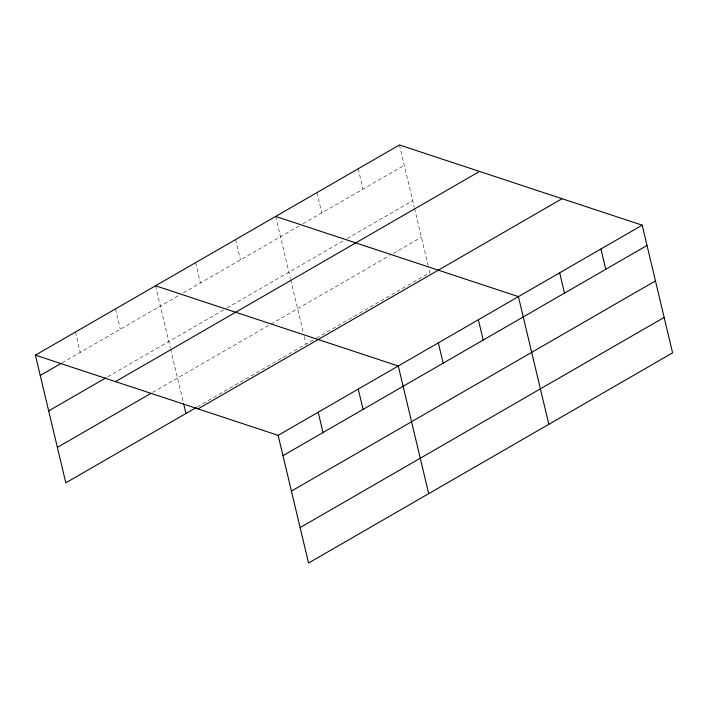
<?xml version="1.0" encoding="UTF-8"?>
<svg xmlns="http://www.w3.org/2000/svg" width="708" height="708" viewBox="0 0 708 708"><rect width="100%" height="100%" fill="white"/><g stroke="black" fill="none" stroke-linecap="round" stroke-linejoin="round"><path stroke-width="0.53" stroke-dasharray="3.54 2.66" d="M62.162 362.797L179.434 295.086M183.248 292.891L299.254 225.914M302.997 223.746L404.268 165.283M107.793 376.762L226.011 308.502M226.967 307.953L343.327 240.773M347.07 238.605L412.711 200.709M152.716 392.347L269.987 324.645M270.943 324.096L389.524 255.623M393.276 253.464L421.41 237.224M197.39 406.87L315.458 338.698M316.396 338.159L429.853 272.651L428.313 266.217M399.436 144.972L414.242 207.152M414.499 208.232L428.057 265.137M358.177 168.796L363.009 189.098M316.919 192.611L321.751 212.922M275.66 216.436L290.475 278.616M290.731 279.687L303.263 332.3M304.29 336.601L306.077 344.115M235.614 239.552L240.454 259.863M195.576 262.677L200.408 282.979M155.53 285.793L170.345 347.973M170.601 349.044L183.39 402.737M115.484 308.909L120.325 329.22M75.446 332.034L80.278 352.336"/><path stroke-width="1.06" d="M35.4 355.151L399.436 144.972L642.183 225.171L672.6 352.849L308.564 563.028L278.147 435.349L35.4 355.151L65.817 482.829L196.435 407.419M40.241 375.452L61.215 363.346M48.675 410.888L105.881 377.86M115.51 381.612L479.537 171.442M57.375 447.394L150.813 393.453M198.045 408.879L562.072 198.709M278.147 435.349L642.183 225.171M282.988 455.651L647.024 245.472M291.43 491.087L655.458 280.908M300.13 527.593L664.157 317.414M275.66 216.436L518.415 296.625L548.833 424.304M155.53 285.793L398.285 365.983L428.703 493.662M600.924 248.986L605.765 269.297M559.665 272.81L564.506 293.112M478.369 319.75L483.201 340.052M438.323 342.867L443.164 363.169M358.239 389.108L363.071 409.41M318.193 412.224L323.034 432.526M183.646 403.808L185.947 413.472"/></g></svg>
